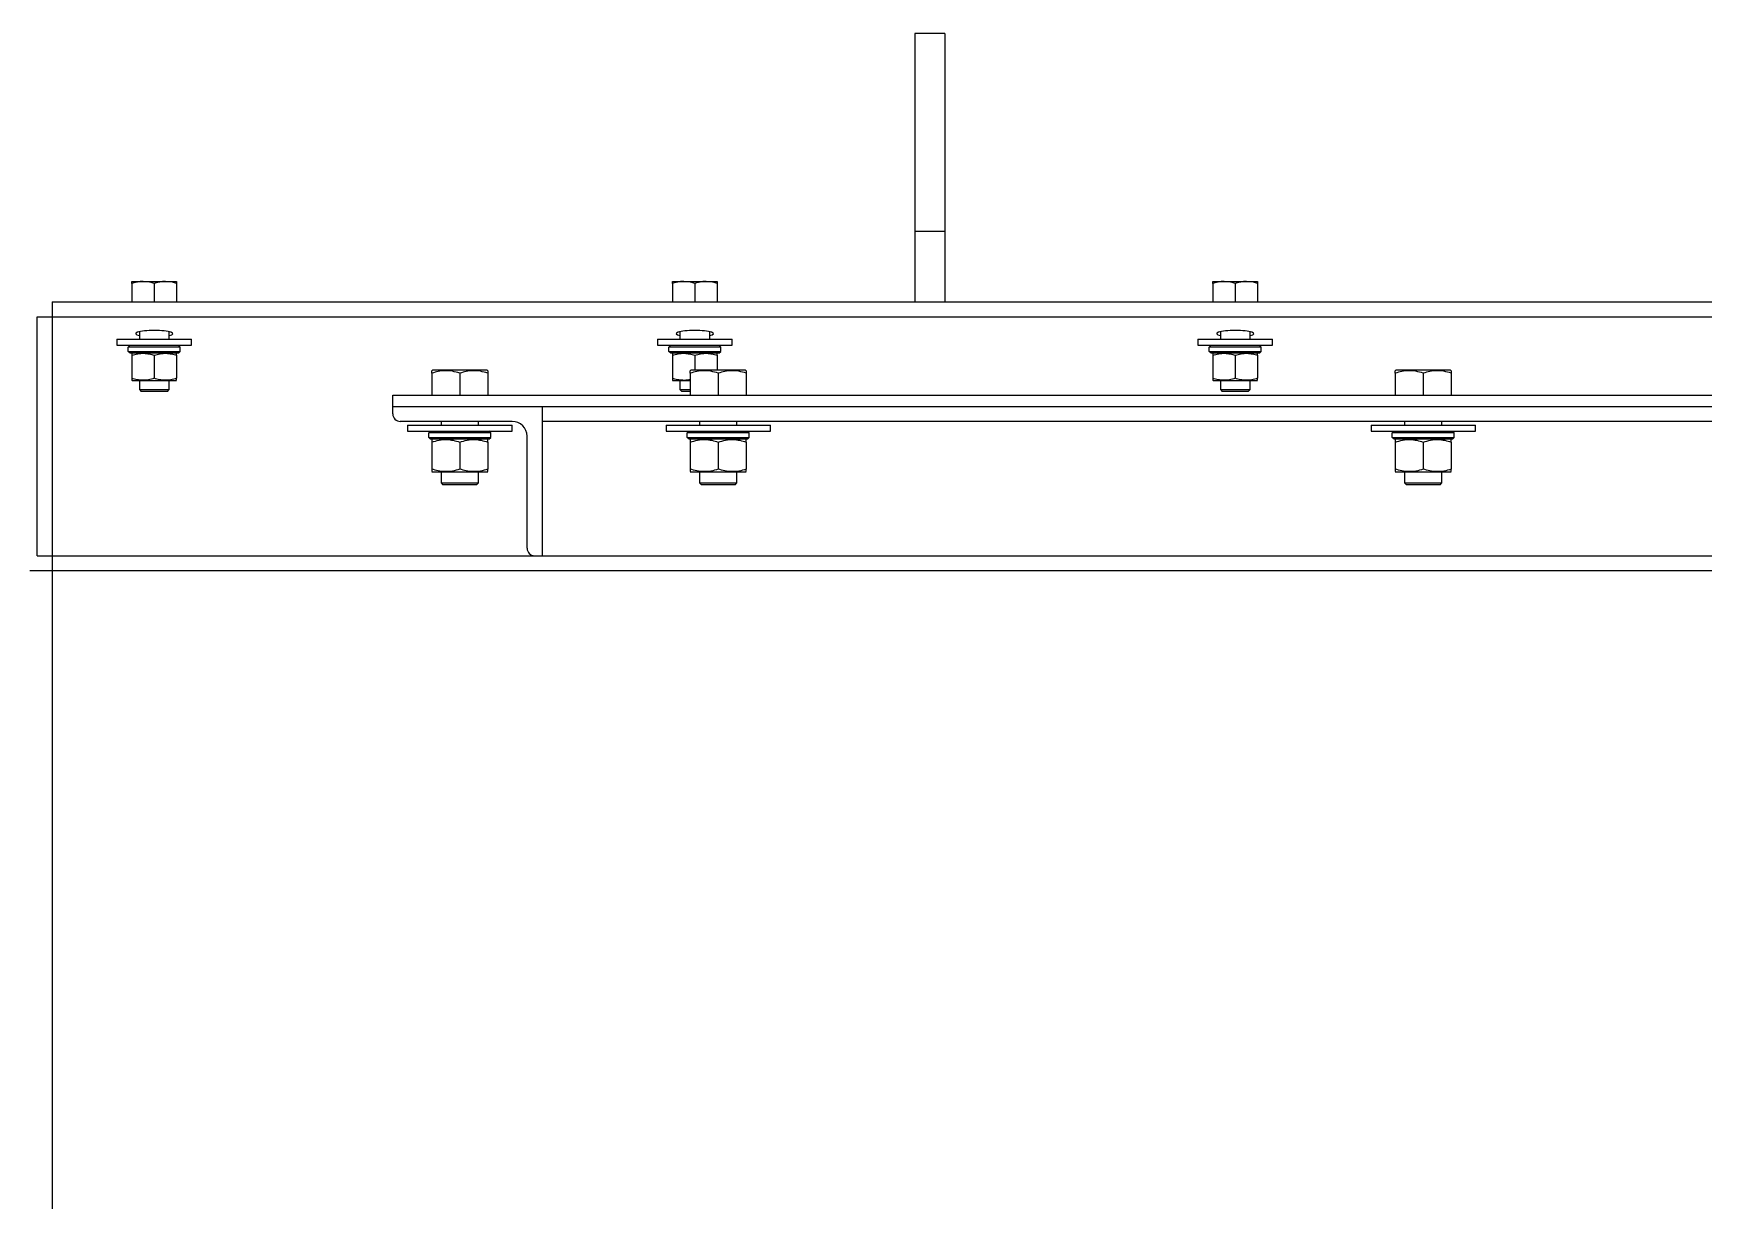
# Model space of a CAD drawing. Header units: millimetres. Extents: x 1293 to 41893, y 1011 to 26911.
# Drawn here: x 23207 to 23680.8, y 16684.2 to 17015.3 of the extents above; entities that cross this region are included whole.
import ezdxf

# ---------------------------------------------------------------- set-up
doc = ezdxf.new("R2010")
doc.units = ezdxf.units.MM
doc.header["$LTSCALE"] = 50

msp = doc.modelspace()

# ---------------------------------------------------------------- linework, layer by layer
at = {"color": 7, "linetype": 'Continuous', "lineweight": 25}
for p, q in [((23465.4758566, 17015.3283679), (23457.0091899, 17015.3283679)), ((23457.0091899, 17015.3283679), (23457.0091899, 16939.1283679)), ((23465.4758566, 17015.3283679), (23465.4758566, 16939.1283679)), ((23465.4758566, 16959.1283679), (23457.0091899, 16959.1283679)), ((23234.8925232, 16944.9500479), (23247.5925232, 16944.9500479)), ((23234.8925232, 16944.383013), (23234.8925232, 16939.1283679)), ((23241.2425232, 16944.383013), (23241.2425232, 16939.1283679)), ((23247.5925232, 16944.383013), (23247.5925232, 16939.1283679)), ((23388.2258566, 16944.9500479), (23400.9258566, 16944.9500479)), ((23388.2258566, 16944.383013), (23388.2258566, 16939.1283679)), ((23394.5758566, 16944.383013), (23394.5758566, 16939.1283679)), ((23400.9258566, 16944.383013), (23400.9258566, 16939.1283679)), ((23541.5591899, 16944.9500479), (23554.2591899, 16944.9500479)), ((23541.5591899, 16944.383013), (23541.5591899, 16939.1283679)), ((23547.9091899, 16944.383013), (23547.9091899, 16939.1283679)), ((23554.2591899, 16944.383013), (23554.2591899, 16939.1283679)), ((23208.0091899, 16867.1617012), (23208.0091899, 16934.8950346)), ((23208.0091899, 16934.8950346), (24194.4758566, 16934.8950346)), ((23212.2425232, 16939.1283679), (23212.2425232, 16518.0450346)), ((23212.2425232, 16939.1283679), (24190.2425232, 16939.1283679)), ((23237.0091899, 16930.6949272), (23237.0091899, 16928.5450346)), ((23245.4758566, 16928.5450346), (23245.4758566, 16930.6949272)), ((23390.3425232, 16930.6949272), (23390.3425232, 16928.5450346)), ((23398.8091899, 16928.5450346), (23398.8091899, 16930.6949272)), ((23543.6758566, 16930.6949272), (23543.6758566, 16928.5450346)), ((23552.1425232, 16928.5450346), (23552.1425232, 16930.6949272)), ((23230.6591899, 16928.5450346), (23230.6591899, 16926.8517012)), ((23230.6591899, 16928.5450346), (23251.8258566, 16928.5450346)), ((23230.6591899, 16926.8517012), (23251.8258566, 16926.8517012)), ((23233.8765232, 16926.3225346), (23234.4056899, 16926.8517012)), ((23248.6085232, 16926.3225346), (23233.8765232, 16926.3225346)), ((23233.8765232, 16925.1287346), (23233.8765232, 16926.3225346)), ((23233.8765232, 16925.1287346), (23248.6085232, 16925.1287346)), ((23234.4056899, 16924.5995679), (23233.8765232, 16925.1287346)), ((23248.6085232, 16926.3225346), (23248.0793566, 16926.8517012)), ((23248.0793566, 16924.5995679), (23248.6085232, 16925.1287346)), ((23248.6085232, 16925.1287346), (23248.6085232, 16926.3225346)), ((23251.8258566, 16926.8517012), (23251.8258566, 16928.5450346)), ((23383.9925232, 16928.5450346), (23383.9925232, 16926.8517012)), ((23383.9925232, 16928.5450346), (23405.1591899, 16928.5450346)), ((23383.9925232, 16926.8517012), (23405.1591899, 16926.8517012)), ((23387.2098566, 16926.3225346), (23387.7390232, 16926.8517012)), ((23401.9418566, 16926.3225346), (23387.2098566, 16926.3225346)), ((23387.2098566, 16925.1287346), (23387.2098566, 16926.3225346)), ((23387.7390232, 16924.5995679), (23387.2098566, 16925.1287346)), ((23387.2098566, 16925.1287346), (23401.9418566, 16925.1287346)), ((23401.9418566, 16926.3225346), (23401.4126899, 16926.8517012)), ((23401.4126899, 16924.5995679), (23401.9418566, 16925.1287346)), ((23401.9418566, 16925.1287346), (23401.9418566, 16926.3225346)), ((23405.1591899, 16926.8517012), (23405.1591899, 16928.5450346)), ((23537.3258566, 16928.5450346), (23537.3258566, 16926.8517012)), ((23537.3258566, 16928.5450346), (23558.4925232, 16928.5450346)), ((23537.3258566, 16926.8517012), (23558.4925232, 16926.8517012)), ((23540.5431899, 16926.3225346), (23541.0723566, 16926.8517012)), ((23555.2751899, 16926.3225346), (23540.5431899, 16926.3225346)), ((23540.5431899, 16925.1287346), (23540.5431899, 16926.3225346)), ((23541.0723566, 16924.5995679), (23540.5431899, 16925.1287346)), ((23540.5431899, 16925.1287346), (23555.2751899, 16925.1287346)), ((23555.2751899, 16926.3225346), (23554.7460232, 16926.8517012)), ((23554.7460232, 16924.5995679), (23555.2751899, 16925.1287346)), ((23555.2751899, 16925.1287346), (23555.2751899, 16926.3225346)), ((23558.4925232, 16926.8517012), (23558.4925232, 16928.5450346)), ((23248.0793566, 16924.5995679), (23234.4056899, 16924.5995679)), ((23234.9398446, 16924.5995679), (23234.8925232, 16924.5722469)), ((23234.8925232, 16924.0050257), (23234.8925232, 16917.4725101)), ((23241.2425232, 16924.005212), (23241.2425232, 16917.4723238)), ((23247.5925232, 16924.5722469), (23247.5452019, 16924.5995679)), ((23247.5925232, 16924.0050257), (23247.5925232, 16917.4725101)), ((23401.4126899, 16924.5995679), (23387.7390232, 16924.5995679)), ((23388.2731779, 16924.5995679), (23388.2258566, 16924.5722469)), ((23388.2258566, 16924.0050257), (23388.2258566, 16917.4725101)), ((23394.5758566, 16924.005212), (23394.5758566, 16919.7820346)), ((23400.9258566, 16924.5722469), (23400.8785352, 16924.5995679)), ((23400.9258566, 16924.0050257), (23400.9258566, 16919.7820346)), ((23554.7460232, 16924.5995679), (23541.0723566, 16924.5995679)), ((23541.6065112, 16924.5995679), (23541.5591899, 16924.5722469)), ((23541.5591899, 16924.0050257), (23541.5591899, 16917.4725101)), ((23547.9091899, 16924.005212), (23547.9091899, 16917.4723238)), ((23554.2591899, 16924.5722469), (23554.2118686, 16924.5995679)), ((23554.2591899, 16924.0050257), (23554.2591899, 16917.4725101)), ((23234.8925232, 16916.9052889), (23234.9398446, 16916.8779679)), ((23234.9398446, 16916.8779679), (23247.5452019, 16916.8779679)), ((23237.0091899, 16916.8779679), (23237.0091899, 16914.2583812)), ((23245.4758566, 16914.2583812), (23245.4758566, 16916.8779679)), ((23320.2169544, 16919.7820346), (23319.9716899, 16919.6404311)), ((23319.9716899, 16918.9314822), (23319.9716899, 16912.6700346)), ((23335.6014254, 16919.7820346), (23320.2169544, 16919.7820346)), ((23327.9091899, 16918.9314822), (23327.9091899, 16912.6700346)), ((23335.8466899, 16919.6404311), (23335.6014254, 16919.7820346)), ((23335.8466899, 16918.9314822), (23335.8466899, 16912.6700346)), ((23388.2258566, 16916.9052889), (23388.2731779, 16916.8779679)), ((23388.2731779, 16916.8779679), (23393.3050232, 16916.8779679)), ((23390.3425232, 16916.8779679), (23390.3425232, 16914.2583812)), ((23393.5502877, 16919.7820346), (23393.3050232, 16919.6404311)), ((23393.3050232, 16918.9314822), (23393.3050232, 16912.6700346)), ((23408.9347587, 16919.7820346), (23393.5502877, 16919.7820346)), ((23401.2425232, 16918.9314822), (23401.2425232, 16912.6700346)), ((23409.1800232, 16919.6404311), (23408.9347587, 16919.7820346)), ((23409.1800232, 16918.9314822), (23409.1800232, 16912.6700346)), ((23541.5591899, 16916.9052889), (23541.6065112, 16916.8779679)), ((23541.6065112, 16916.8779679), (23554.2118686, 16916.8779679)), ((23543.6758566, 16916.8779679), (23543.6758566, 16914.2583812)), ((23552.1425232, 16914.2583812), (23552.1425232, 16916.8779679)), ((23593.5502877, 16919.7820346), (23593.3050232, 16919.6404311)), ((23593.3050232, 16918.9314822), (23593.3050232, 16912.6700346)), ((23608.9347587, 16919.7820346), (23593.5502877, 16919.7820346)), ((23601.2425232, 16918.9314822), (23601.2425232, 16912.6700346)), ((23609.1800232, 16919.6404311), (23608.9347587, 16919.7820346)), ((23609.1800232, 16918.9314822), (23609.1800232, 16912.6700346)), ((23237.0091899, 16914.2583812), (23237.5383566, 16913.7292146)), ((23237.0091899, 16914.2583812), (23245.4758566, 16914.2583812)), ((23244.9466899, 16913.7292146), (23237.5383566, 16913.7292146)), ((23244.9466899, 16913.7292146), (23245.4758566, 16914.2583812)), ((23308.9091899, 16907.3749812), (23308.9091899, 16912.6700346)), ((23308.9091899, 16912.6700346), (24093.5758566, 16912.6700346)), ((23390.3425232, 16914.2583812), (23390.8716899, 16913.7292146)), ((23390.3425232, 16914.2583812), (23393.3050232, 16914.2583812)), ((23393.3050232, 16913.7292146), (23390.8716899, 16913.7292146)), ((23543.6758566, 16914.2583812), (23544.2050232, 16913.7292146)), ((23543.6758566, 16914.2583812), (23552.1425232, 16914.2583812)), ((23551.6133566, 16913.7292146), (23544.2050232, 16913.7292146)), ((23551.6133566, 16913.7292146), (23552.1425232, 16914.2583812)), ((23308.9091899, 16909.4950346), (24093.5758566, 16909.4950346)), ((23351.2425232, 16909.4950346), (23351.2425232, 16867.1617012)), ((23342.7758566, 16905.2617012), (23311.0224699, 16905.2617012)), ((23313.0925232, 16904.2033679), (23313.0925232, 16902.5100346)), ((23313.0925232, 16904.2033679), (23342.7258566, 16904.2033679)), ((23313.0925232, 16902.5100346), (23342.7258566, 16902.5100346)), ((23319.1165232, 16901.9808679), (23319.6456899, 16902.5100346)), ((23336.7018566, 16901.9808679), (23319.1165232, 16901.9808679)), ((23319.1165232, 16900.7058679), (23319.1165232, 16901.9808679)), ((23322.6175232, 16905.2617012), (23322.6175232, 16904.2033679)), ((23333.2008566, 16904.2033679), (23333.2008566, 16905.2617012)), ((23336.7018566, 16901.9808679), (23336.1726899, 16902.5100346)), ((23336.7018566, 16900.7058679), (23336.7018566, 16901.9808679)), ((23342.7258566, 16902.5100346), (23342.7258566, 16904.2033679)), ((24051.2425232, 16905.2617012), (23351.2425232, 16905.2617012)), ((23386.4258566, 16904.2033679), (23386.4258566, 16902.5100346)), ((23386.4258566, 16904.2033679), (23416.0591899, 16904.2033679)), ((23386.4258566, 16902.5100346), (23416.0591899, 16902.5100346)), ((23392.4498566, 16901.9808679), (23392.9790232, 16902.5100346)), ((23410.0351899, 16901.9808679), (23392.4498566, 16901.9808679)), ((23392.4498566, 16900.7058679), (23392.4498566, 16901.9808679)), ((23395.9508566, 16905.2617012), (23395.9508566, 16904.2033679)), ((23406.5341899, 16904.2033679), (23406.5341899, 16905.2617012)), ((23410.0351899, 16901.9808679), (23409.5060232, 16902.5100346)), ((23410.0351899, 16900.7058679), (23410.0351899, 16901.9808679)), ((23416.0591899, 16902.5100346), (23416.0591899, 16904.2033679)), ((23586.4258566, 16904.2033679), (23586.4258566, 16902.5100346)), ((23586.4258566, 16904.2033679), (23616.0591899, 16904.2033679)), ((23586.4258566, 16902.5100346), (23616.0591899, 16902.5100346)), ((23592.4498566, 16901.9808679), (23592.9790232, 16902.5100346)), ((23610.0351899, 16901.9808679), (23592.4498566, 16901.9808679)), ((23592.4498566, 16900.7058679), (23592.4498566, 16901.9808679)), ((23595.9508566, 16905.2617012), (23595.9508566, 16904.2033679)), ((23606.5341899, 16904.2033679), (23606.5341899, 16905.2617012)), ((23610.0351899, 16901.9808679), (23609.5060232, 16902.5100346)), ((23610.0351899, 16900.7058679), (23610.0351899, 16901.9808679)), ((23616.0591899, 16902.5100346), (23616.0591899, 16904.2033679)), ((23319.6456899, 16900.1767012), (23319.1165232, 16900.7058679)), ((23319.1165232, 16900.7058679), (23336.7018566, 16900.7058679)), ((23336.1726899, 16900.1767012), (23319.6456899, 16900.1767012)), ((23320.0994446, 16900.1767012), (23319.9716899, 16900.1029421)), ((23319.9716899, 16899.3951357), (23319.9716899, 16891.6978501)), ((23327.9091899, 16899.3917043), (23327.9091899, 16891.7012816)), ((23335.8466899, 16900.1029421), (23335.7189352, 16900.1767012)), ((23335.8466899, 16899.3951357), (23335.8466899, 16891.6978501)), ((23336.1726899, 16900.1767012), (23336.7018566, 16900.7058679)), ((23347.0091899, 16869.2749812), (23347.0091899, 16901.0283679)), ((23392.9790232, 16900.1767012), (23392.4498566, 16900.7058679)), ((23392.4498566, 16900.7058679), (23410.0351899, 16900.7058679)), ((23409.5060232, 16900.1767012), (23392.9790232, 16900.1767012)), ((23393.4327779, 16900.1767012), (23393.3050232, 16900.1029421)), ((23393.3050232, 16899.3951357), (23393.3050232, 16891.6978501)), ((23401.2425232, 16899.3917043), (23401.2425232, 16891.7012816)), ((23409.1800232, 16900.1029421), (23409.0522686, 16900.1767012)), ((23409.1800232, 16899.3951357), (23409.1800232, 16891.6978501)), ((23409.5060232, 16900.1767012), (23410.0351899, 16900.7058679)), ((23592.4498566, 16900.7058679), (23610.0351899, 16900.7058679)), ((23592.9790232, 16900.1767012), (23592.4498566, 16900.7058679)), ((23609.5060232, 16900.1767012), (23592.9790232, 16900.1767012)), ((23593.4327779, 16900.1767012), (23593.3050232, 16900.1029421)), ((23593.3050232, 16899.3951357), (23593.3050232, 16891.6978501)), ((23601.2425232, 16899.3917043), (23601.2425232, 16891.7012816)), ((23609.1800232, 16900.1029421), (23609.0522686, 16900.1767012)), ((23609.1800232, 16899.3951357), (23609.1800232, 16891.6978501)), ((23609.5060232, 16900.1767012), (23610.0351899, 16900.7058679)), ((23319.9716899, 16890.9900438), (23320.0994446, 16890.9162846)), ((23320.0994446, 16890.9162846), (23335.7189352, 16890.9162846)), ((23322.6175232, 16890.9162846), (23322.6175232, 16887.7992012)), ((23322.6175232, 16887.7992012), (23323.1466899, 16887.2700346)), ((23322.6175232, 16887.7992012), (23333.2008566, 16887.7992012)), ((23332.6716899, 16887.2700346), (23323.1466899, 16887.2700346)), ((23332.6716899, 16887.2700346), (23333.2008566, 16887.7992012)), ((23333.2008566, 16887.7992012), (23333.2008566, 16890.9162846)), ((23335.7189352, 16890.9162846), (23335.8466899, 16890.9900438)), ((23393.3050232, 16890.9900438), (23393.4327779, 16890.9162846)), ((23393.4327779, 16890.9162846), (23409.0522686, 16890.9162846)), ((23395.9508566, 16890.9162846), (23395.9508566, 16887.7992012)), ((23395.9508566, 16887.7992012), (23396.4800232, 16887.2700346)), ((23395.9508566, 16887.7992012), (23406.5341899, 16887.7992012)), ((23406.0050232, 16887.2700346), (23396.4800232, 16887.2700346)), ((23406.0050232, 16887.2700346), (23406.5341899, 16887.7992012)), ((23406.5341899, 16887.7992012), (23406.5341899, 16890.9162846)), ((23409.0522686, 16890.9162846), (23409.1800232, 16890.9900438)), ((23593.3050232, 16890.9900438), (23593.4327779, 16890.9162846)), ((23593.4327779, 16890.9162846), (23609.0522686, 16890.9162846)), ((23595.9508566, 16890.9162846), (23595.9508566, 16887.7992012)), ((23595.9508566, 16887.7992012), (23596.4800232, 16887.2700346)), ((23595.9508566, 16887.7992012), (23606.5341899, 16887.7992012)), ((23606.0050232, 16887.2700346), (23596.4800232, 16887.2700346)), ((23606.0050232, 16887.2700346), (23606.5341899, 16887.7992012)), ((23606.5341899, 16887.7992012), (23606.5341899, 16890.9162846)), ((23609.0522686, 16890.9162846), (23609.1800232, 16890.9900438)), ((23208.0091899, 16867.1617012), (24194.4758566, 16867.1617012)), ((23205.8925232, 16862.9283679), (24196.5925232, 16862.9283679))]:
    msp.add_line(p, q, dxfattribs=at)
for centre, radius, start, end in [((23311.0224699, 16907.3749812), 2.11328, 180, 270), ((23342.7758566, 16901.0283679), 4.2333333, 0, 90), ((23349.1224699, 16869.2749812), 2.11328, 180, 270)]:
    msp.add_arc(centre, radius, start, end, dxfattribs=at)
for centre, start_param, end_param in [((23241.2425232, 16930.1657219), 1.5707963268, 3.7850937624), ((23241.2425232, 16930.1657219), 5.6396841984, 7.853981634), ((23394.5758566, 16930.1657219), 1.5707963268, 3.7850937624), ((23394.5758566, 16930.1657219), 5.6396841984, 7.853981634), ((23547.9091899, 16930.1657219), 1.5707963268, 3.7850937624), ((23547.9091899, 16930.1657219), 5.6396841984, 7.853981634)]:
    msp.add_ellipse(centre, major_axis=(5.2916667, 0), ratio=0.166678825, start_param=start_param, end_param=end_param, dxfattribs=at)
for points, knots in [([(23238.0222604, 16944.9500479), (23237.666985, 16944.9353383), (23236.6070697, 16944.8914541), (23235.5771932, 16944.5860488), (23234.8925232, 16944.383013)], [0, 0, 0, 0, 0.3351922062, 1, 1, 1, 1]), ([(23234.8925232, 16944.383013), (23234.8925232, 16944.4991702), (23234.8925232, 16944.8221924), (23234.8925232, 16944.9001338), (23234.8925232, 16944.9500479)], [0, 0, 0, 0, 0.3595950484, 1, 1, 1, 1]), ([(23241.2425232, 16944.383013), (23241.0446374, 16944.4472348), (23240.0257204, 16944.7779137), (23238.9663854, 16944.8732373), (23238.112786, 16944.9500479)], [0, 0, 0, 0, 0.1942119601, 1, 1, 1, 1]), ([(23244.3722604, 16944.9500479), (23244.016985, 16944.9353383), (23242.9570697, 16944.8914541), (23241.9271932, 16944.5860488), (23241.2425232, 16944.383013)], [0, 0, 0, 0, 0.3351922062, 1, 1, 1, 1]), ([(23247.5925232, 16944.383013), (23247.3946374, 16944.4472348), (23246.3757204, 16944.7779137), (23245.3163854, 16944.8732373), (23244.462786, 16944.9500479)], [0, 0, 0, 0, 0.1942119601, 1, 1, 1, 1]), ([(23247.5925232, 16944.9500479), (23247.5925232, 16944.9176526), (23247.5925232, 16944.8540725), (23247.5925232, 16944.5380271), (23247.5925232, 16944.383013)], [0, 0, 0, 0, 0.5095195514, 1, 1, 1, 1]), ([(23391.3555937, 16944.9500479), (23391.0003184, 16944.9353383), (23389.940403, 16944.8914541), (23388.9105265, 16944.5860488), (23388.2258566, 16944.383013)], [0, 0, 0, 0, 0.3351922062, 1, 1, 1, 1]), ([(23388.2258566, 16944.383013), (23388.2258566, 16944.4991702), (23388.2258566, 16944.8221924), (23388.2258566, 16944.9001338), (23388.2258566, 16944.9500479)], [0, 0, 0, 0, 0.3595950484, 1, 1, 1, 1]), ([(23394.5758566, 16944.383013), (23394.3779707, 16944.4472348), (23393.3590537, 16944.7779137), (23392.2997188, 16944.8732373), (23391.4461194, 16944.9500479)], [0, 0, 0, 0, 0.19421196006, 1, 1, 1, 1]), ([(23397.7055937, 16944.9500479), (23397.3503184, 16944.9353383), (23396.290403, 16944.8914541), (23395.2605265, 16944.5860488), (23394.5758566, 16944.383013)], [0, 0, 0, 0, 0.3351922062, 1, 1, 1, 1]), ([(23400.9258566, 16944.383013), (23400.7279707, 16944.4472348), (23399.7090537, 16944.7779137), (23398.6497188, 16944.8732373), (23397.7961194, 16944.9500479)], [0, 0, 0, 0, 0.1942119601, 1, 1, 1, 1]), ([(23400.9258566, 16944.9500479), (23400.9258566, 16944.9176526), (23400.9258566, 16944.8540725), (23400.9258566, 16944.5380271), (23400.9258566, 16944.383013)], [0, 0, 0, 0, 0.5095195514, 1, 1, 1, 1]), ([(23544.6889271, 16944.9500479), (23544.3336517, 16944.9353383), (23543.2737363, 16944.8914541), (23542.2438598, 16944.5860488), (23541.5591899, 16944.383013)], [0, 0, 0, 0, 0.3351922062, 1, 1, 1, 1]), ([(23541.5591899, 16944.383013), (23541.5591899, 16944.4991702), (23541.5591899, 16944.8221924), (23541.5591899, 16944.9001338), (23541.5591899, 16944.9500479)], [0, 0, 0, 0, 0.3595950484, 1, 1, 1, 1]), ([(23547.9091899, 16944.383013), (23547.711304, 16944.4472348), (23546.692387, 16944.7779137), (23545.6330521, 16944.8732373), (23544.7794527, 16944.9500479)], [0, 0, 0, 0, 0.1942119601, 1, 1, 1, 1]), ([(23551.0389271, 16944.9500479), (23550.6836517, 16944.9353383), (23549.6237363, 16944.8914541), (23548.5938598, 16944.5860488), (23547.9091899, 16944.383013)], [0, 0, 0, 0, 0.3351922062, 1, 1, 1, 1]), ([(23554.2591899, 16944.383013), (23554.061304, 16944.4472348), (23553.042387, 16944.7779137), (23551.9830521, 16944.8732373), (23551.1294527, 16944.9500479)], [0, 0, 0, 0, 0.1942119601, 1, 1, 1, 1]), ([(23554.2591899, 16944.9500479), (23554.2591899, 16944.9176526), (23554.2591899, 16944.8540725), (23554.2591899, 16944.5380271), (23554.2591899, 16944.383013)], [0, 0, 0, 0, 0.5095195514, 1, 1, 1, 1]), ([(23234.8925232, 16924.0050257), (23235.4436828, 16924.1688502), (23236.5579535, 16924.5000517), (23238.2088456, 16924.6212342), (23239.7869383, 16924.443449), (23240.7543735, 16924.1521806), (23241.2425232, 16924.005212)], [0, 0, 0, 0, 0.26461767181, 0.53497333471, 0.76535622726, 1, 1, 1, 1]), ([(23234.8925232, 16924.5335246), (23234.8925232, 16924.5416902), (23234.8925232, 16924.5679205), (23234.8925232, 16924.3343393), (23234.8925232, 16924.0873356), (23234.8925232, 16924.0050257)], [0, 0, 0, 0, 0.2315942222, 0.7439414361, 1, 1, 1, 1]), ([(23241.2425232, 16924.005212), (23241.7936645, 16924.1690045), (23242.9078994, 16924.5001416), (23244.5587729, 16924.6212251), (23246.1368823, 16924.4433486), (23247.1043549, 16924.1520231), (23247.5925232, 16924.0050257)], [0, 0, 0, 0, 0.2646061211, 0.5349506065, 0.7653448938, 1, 1, 1, 1]), ([(23247.5925232, 16924.0050257), (23247.5925232, 16924.0873397), (23247.5925232, 16924.3302314), (23247.5925232, 16924.5651689), (23247.5925232, 16924.5397434), (23247.5925232, 16924.5313884)], [0, 0, 0, 0, 0.2560436476, 0.755532585, 1, 1, 1, 1]), ([(23388.2258566, 16924.0050257), (23388.7770162, 16924.1688502), (23389.8912868, 16924.5000517), (23391.5421789, 16924.6212342), (23393.1202717, 16924.443449), (23394.0877068, 16924.1521806), (23394.5758566, 16924.005212)], [0, 0, 0, 0, 0.2646176718, 0.5349733347, 0.7653562273, 1, 1, 1, 1]), ([(23388.2258566, 16924.5335246), (23388.2258566, 16924.5416902), (23388.2258566, 16924.5679205), (23388.2258566, 16924.3343393), (23388.2258566, 16924.0873356), (23388.2258566, 16924.0050257)], [0, 0, 0, 0, 0.2315942222, 0.7439414361, 1, 1, 1, 1]), ([(23394.5758566, 16924.005212), (23395.1269978, 16924.1690045), (23396.2412327, 16924.5001416), (23397.8921062, 16924.6212251), (23399.4702157, 16924.4433486), (23400.4376882, 16924.1520231), (23400.9258566, 16924.0050257)], [0, 0, 0, 0, 0.2646061211, 0.5349506065, 0.7653448938, 1, 1, 1, 1]), ([(23400.9258566, 16924.0050257), (23400.9258566, 16924.0873397), (23400.9258566, 16924.3302314), (23400.9258566, 16924.5651689), (23400.9258566, 16924.5397434), (23400.9258566, 16924.5313884)], [0, 0, 0, 0, 0.2560436476, 0.755532585, 1, 1, 1, 1]), ([(23541.5591899, 16924.0050257), (23542.1103495, 16924.1688502), (23543.2246201, 16924.5000517), (23544.8755122, 16924.6212342), (23546.453605, 16924.443449), (23547.4210402, 16924.1521806), (23547.9091899, 16924.005212)], [0, 0, 0, 0, 0.2646176718, 0.5349733347, 0.7653562273, 1, 1, 1, 1]), ([(23541.5591899, 16924.5335246), (23541.5591899, 16924.5416902), (23541.5591899, 16924.5679205), (23541.5591899, 16924.3343393), (23541.5591899, 16924.0873356), (23541.5591899, 16924.0050257)], [0, 0, 0, 0, 0.2315942222, 0.7439414361, 1, 1, 1, 1]), ([(23547.9091899, 16924.005212), (23548.4603312, 16924.1690045), (23549.574566, 16924.5001416), (23551.2254395, 16924.6212251), (23552.803549, 16924.4433486), (23553.7710216, 16924.1520231), (23554.2591899, 16924.0050257)], [0, 0, 0, 0, 0.2646061211, 0.5349506065, 0.7653448938, 1, 1, 1, 1]), ([(23554.2591899, 16924.0050257), (23554.2591899, 16924.0873397), (23554.2591899, 16924.3302314), (23554.2591899, 16924.5651689), (23554.2591899, 16924.5397434), (23554.2591899, 16924.5313884)], [0, 0, 0, 0, 0.2560436476, 0.755532585, 1, 1, 1, 1]), ([(23241.2425232, 16917.4723238), (23240.6913819, 16917.3085313), (23239.5771471, 16916.9773942), (23237.9262736, 16916.8563107), (23236.3481641, 16917.0341872), (23235.3806915, 16917.3255128), (23234.8925232, 16917.4725101)], [0, 0, 0, 0, 0.26460612106, 0.5349506065, 0.76534489376, 1, 1, 1, 1]), ([(23234.8925232, 16917.4725101), (23234.8925232, 16917.3901962), (23234.8925232, 16917.1473045), (23234.8925232, 16916.9123669), (23234.8925232, 16916.9377925), (23234.8925232, 16916.9461474)], [0, 0, 0, 0, 0.2560436476, 0.755532585, 1, 1, 1, 1]), ([(23247.5925232, 16917.4725101), (23247.0413636, 16917.3086856), (23245.927093, 16916.9774842), (23244.2762009, 16916.8563016), (23242.6981081, 16917.0340868), (23241.7306729, 16917.3253552), (23241.2425232, 16917.4723238)], [0, 0, 0, 0, 0.26461767181, 0.53497333471, 0.76535622726, 1, 1, 1, 1]), ([(23247.5925232, 16916.9440113), (23247.5925232, 16916.9358456), (23247.5925232, 16916.9096153), (23247.5925232, 16917.1431966), (23247.5925232, 16917.3902002), (23247.5925232, 16917.4725101)], [0, 0, 0, 0, 0.2315942222, 0.7439414361, 1, 1, 1, 1]), ([(23327.9091899, 16918.9314822), (23327.2202641, 16919.1362505), (23325.8274731, 16919.5502277), (23323.7638819, 16919.7016642), (23321.7912409, 16919.4793707), (23320.5819007, 16919.1152239), (23319.9716899, 16918.9314822)], [0, 0, 0, 0, 0.26460741893, 0.53495290009, 0.765345785, 1, 1, 1, 1]), ([(23319.9716899, 16918.9314822), (23319.9716899, 16919.0361156), (23319.9716899, 16919.3410103), (23319.9716899, 16919.6330079), (23319.9716899, 16919.6002004), (23319.9716899, 16919.58954)], [0, 0, 0, 0, 0.2607432743, 0.7597883742, 1, 1, 1, 1]), ([(23335.8466899, 16918.9314822), (23335.1577641, 16919.1362505), (23333.7649731, 16919.5502277), (23331.7013819, 16919.7016642), (23329.7287409, 16919.4793707), (23328.5194007, 16919.1152239), (23327.9091899, 16918.9314822)], [0, 0, 0, 0, 0.26460741893, 0.53495290009, 0.765345785, 1, 1, 1, 1]), ([(23335.8466899, 16919.5922471), (23335.8466899, 16919.6026434), (23335.8466899, 16919.636445), (23335.8466899, 16919.3461346), (23335.8466899, 16919.0361101), (23335.8466899, 16918.9314822)], [0, 0, 0, 0, 0.22736873821, 0.73925017412, 1, 1, 1, 1]), ([(23393.3050232, 16917.1429366), (23393.1745615, 16917.1071558), (23392.4790164, 16916.9163941), (23391.2580541, 16916.8659592), (23389.6818673, 16917.0318888), (23388.7141489, 16917.324742), (23388.2258566, 16917.4725101)], [0, 0, 0, 0, 0.0782328991, 0.4170916518, 0.7058754999, 1, 1, 1, 1]), ([(23388.2258566, 16917.4725101), (23388.2258566, 16917.3901962), (23388.2258566, 16917.1473045), (23388.2258566, 16916.9123669), (23388.2258566, 16916.9377925), (23388.2258566, 16916.9461474)], [0, 0, 0, 0, 0.2560436476, 0.755532585, 1, 1, 1, 1]), ([(23401.2425232, 16918.9314822), (23400.5535975, 16919.1362505), (23399.1608065, 16919.5502277), (23397.0972152, 16919.7016642), (23395.1245743, 16919.4793707), (23393.9152341, 16919.1152239), (23393.3050232, 16918.9314822)], [0, 0, 0, 0, 0.2646074189, 0.5349529001, 0.765345785, 1, 1, 1, 1]), ([(23393.3050232, 16918.9314822), (23393.3050232, 16919.0361156), (23393.3050232, 16919.3410103), (23393.3050232, 16919.6330079), (23393.3050232, 16919.6002004), (23393.3050232, 16919.58954)], [0, 0, 0, 0, 0.2607432743, 0.7597883742, 1, 1, 1, 1]), ([(23409.1800232, 16918.9314822), (23408.4910975, 16919.1362505), (23407.0983065, 16919.5502277), (23405.0347152, 16919.7016642), (23403.0620743, 16919.4793707), (23401.8527341, 16919.1152239), (23401.2425232, 16918.9314822)], [0, 0, 0, 0, 0.26460741893, 0.53495290009, 0.765345785, 1, 1, 1, 1]), ([(23409.1800232, 16919.5922471), (23409.1800232, 16919.6026434), (23409.1800232, 16919.636445), (23409.1800232, 16919.3461346), (23409.1800232, 16919.0361101), (23409.1800232, 16918.9314822)], [0, 0, 0, 0, 0.2273687382, 0.7392501741, 1, 1, 1, 1]), ([(23547.9091899, 16917.4723238), (23547.3580486, 16917.3085313), (23546.2438138, 16916.9773942), (23544.5929402, 16916.8563107), (23543.0148308, 16917.0341872), (23542.0473582, 16917.3255128), (23541.5591899, 16917.4725101)], [0, 0, 0, 0, 0.2646061211, 0.5349506065, 0.7653448938, 1, 1, 1, 1]), ([(23541.5591899, 16917.4725101), (23541.5591899, 16917.3901962), (23541.5591899, 16917.1473045), (23541.5591899, 16916.9123669), (23541.5591899, 16916.9377925), (23541.5591899, 16916.9461474)], [0, 0, 0, 0, 0.2560436476, 0.755532585, 1, 1, 1, 1]), ([(23554.2591899, 16917.4725101), (23553.7080303, 16917.3086856), (23552.5937596, 16916.9774842), (23550.9428675, 16916.8563016), (23549.3647748, 16917.0340868), (23548.3973396, 16917.3253552), (23547.9091899, 16917.4723238)], [0, 0, 0, 0, 0.2646176718, 0.5349733347, 0.7653562273, 1, 1, 1, 1]), ([(23554.2591899, 16916.9440113), (23554.2591899, 16916.9358456), (23554.2591899, 16916.9096153), (23554.2591899, 16917.1431966), (23554.2591899, 16917.3902002), (23554.2591899, 16917.4725101)], [0, 0, 0, 0, 0.23159422222, 0.74394143611, 1, 1, 1, 1]), ([(23601.2425232, 16918.9314822), (23600.5535975, 16919.1362505), (23599.1608065, 16919.5502277), (23597.0972152, 16919.7016642), (23595.1245743, 16919.4793707), (23593.9152341, 16919.1152239), (23593.3050232, 16918.9314822)], [0, 0, 0, 0, 0.2646074189, 0.5349529001, 0.765345785, 1, 1, 1, 1]), ([(23593.3050232, 16918.9314822), (23593.3050232, 16919.0361156), (23593.3050232, 16919.3410103), (23593.3050232, 16919.6330079), (23593.3050232, 16919.6002004), (23593.3050232, 16919.58954)], [0, 0, 0, 0, 0.2607432743, 0.7597883742, 1, 1, 1, 1]), ([(23609.1800232, 16918.9314822), (23608.4910975, 16919.1362505), (23607.0983065, 16919.5502277), (23605.0347152, 16919.7016642), (23603.0620743, 16919.4793707), (23601.8527341, 16919.1152239), (23601.2425232, 16918.9314822)], [0, 0, 0, 0, 0.2646074189, 0.5349529001, 0.765345785, 1, 1, 1, 1]), ([(23609.1800232, 16919.5922471), (23609.1800232, 16919.6026434), (23609.1800232, 16919.636445), (23609.1800232, 16919.3461346), (23609.1800232, 16919.0361101), (23609.1800232, 16918.9314822)], [0, 0, 0, 0, 0.2273687382, 0.7392501741, 1, 1, 1, 1]), ([(23319.9716899, 16899.3951357), (23320.6602054, 16899.5997075), (23322.0521751, 16900.0132894), (23324.1153419, 16900.1641652), (23326.0884205, 16899.9410034), (23327.2985662, 16899.5759204), (23327.9091899, 16899.3917043)], [0, 0, 0, 0, 0.264433571, 0.5346044925, 0.7651675047, 1, 1, 1, 1]), ([(23319.9716899, 16900.0546273), (23319.9716899, 16900.0649166), (23319.9716899, 16900.0981339), (23319.9716899, 16899.8070914), (23319.9716899, 16899.4983295), (23319.9716899, 16899.3951357)], [0, 0, 0, 0, 0.2300487055, 0.7426683061, 1, 1, 1, 1]), ([(23327.9091899, 16899.3917043), (23328.5980431, 16899.5968652), (23329.9906714, 16900.0116314), (23332.0541802, 16900.1643317), (23334.0269511, 16899.9428524), (23335.2364084, 16899.5788222), (23335.8466899, 16899.3951357)], [0, 0, 0, 0, 0.2646037157, 0.5349392798, 0.7653344448, 1, 1, 1, 1]), ([(23335.8466899, 16899.3951357), (23335.8466899, 16899.4983346), (23335.8466899, 16899.8019628), (23335.8466899, 16900.0946925), (23335.8466899, 16900.0624783), (23335.8466899, 16900.0519421)], [0, 0, 0, 0, 0.25732525871, 0.75709368811, 1, 1, 1, 1]), ([(23393.3050232, 16899.3951357), (23393.9935388, 16899.5997075), (23395.3855084, 16900.0132894), (23397.4486752, 16900.1641652), (23399.4217538, 16899.9410034), (23400.6318995, 16899.5759204), (23401.2425232, 16899.3917043)], [0, 0, 0, 0, 0.26443357096, 0.53460449255, 0.7651675047, 1, 1, 1, 1]), ([(23393.3050232, 16900.0546273), (23393.3050232, 16900.0649166), (23393.3050232, 16900.0981339), (23393.3050232, 16899.8070914), (23393.3050232, 16899.4983295), (23393.3050232, 16899.3951357)], [0, 0, 0, 0, 0.23004870549, 0.74266830614, 1, 1, 1, 1]), ([(23401.2425232, 16899.3917043), (23401.9313764, 16899.5968652), (23403.3240048, 16900.0116314), (23405.3875136, 16900.1643317), (23407.3602844, 16899.9428524), (23408.5697417, 16899.5788222), (23409.1800232, 16899.3951357)], [0, 0, 0, 0, 0.26460371574, 0.53493927979, 0.76533444477, 1, 1, 1, 1]), ([(23409.1800232, 16899.3951357), (23409.1800232, 16899.4983346), (23409.1800232, 16899.8019628), (23409.1800232, 16900.0946925), (23409.1800232, 16900.0624783), (23409.1800232, 16900.0519421)], [0, 0, 0, 0, 0.25732525871, 0.75709368811, 1, 1, 1, 1]), ([(23593.3050232, 16899.3951357), (23593.9935388, 16899.5997075), (23595.3855084, 16900.0132894), (23597.4486752, 16900.1641652), (23599.4217538, 16899.9410034), (23600.6318995, 16899.5759204), (23601.2425232, 16899.3917043)], [0, 0, 0, 0, 0.264433571, 0.5346044925, 0.7651675047, 1, 1, 1, 1]), ([(23593.3050232, 16900.0546273), (23593.3050232, 16900.0649166), (23593.3050232, 16900.0981339), (23593.3050232, 16899.8070914), (23593.3050232, 16899.4983295), (23593.3050232, 16899.3951357)], [0, 0, 0, 0, 0.2300487055, 0.7426683061, 1, 1, 1, 1]), ([(23601.2425232, 16899.3917043), (23601.9313764, 16899.5968652), (23603.3240048, 16900.0116314), (23605.3875136, 16900.1643317), (23607.3602844, 16899.9428524), (23608.5697417, 16899.5788222), (23609.1800232, 16899.3951357)], [0, 0, 0, 0, 0.26460371574, 0.53493927979, 0.76533444477, 1, 1, 1, 1]), ([(23609.1800232, 16899.3951357), (23609.1800232, 16899.4983346), (23609.1800232, 16899.8019628), (23609.1800232, 16900.0946925), (23609.1800232, 16900.0624783), (23609.1800232, 16900.0519421)], [0, 0, 0, 0, 0.2573252587, 0.7570936881, 1, 1, 1, 1]), ([(23327.9091899, 16891.7012816), (23327.2203367, 16891.4961206), (23325.8277083, 16891.0813545), (23323.7641995, 16890.9286541), (23321.7914287, 16891.1501335), (23320.5819714, 16891.5141636), (23319.9716899, 16891.6978501)], [0, 0, 0, 0, 0.2646037157, 0.5349392798, 0.7653344448, 1, 1, 1, 1]), ([(23319.9716899, 16891.6978501), (23319.9716899, 16891.5946512), (23319.9716899, 16891.291023), (23319.9716899, 16890.9982934), (23319.9716899, 16891.0305075), (23319.9716899, 16891.0410438)], [0, 0, 0, 0, 0.25732525871, 0.75709368811, 1, 1, 1, 1]), ([(23335.8466899, 16891.6978501), (23335.1581743, 16891.4932784), (23333.7662047, 16891.0796964), (23331.7030379, 16890.9288206), (23329.7299593, 16891.1519825), (23328.5198136, 16891.5170655), (23327.9091899, 16891.7012816)], [0, 0, 0, 0, 0.264433571, 0.5346044925, 0.7651675047, 1, 1, 1, 1]), ([(23335.8466899, 16891.0383586), (23335.8466899, 16891.0280692), (23335.8466899, 16890.994852), (23335.8466899, 16891.2858945), (23335.8466899, 16891.5946563), (23335.8466899, 16891.6978501)], [0, 0, 0, 0, 0.2300487055, 0.7426683061, 1, 1, 1, 1]), ([(23401.2425232, 16891.7012816), (23400.55367, 16891.4961206), (23399.1610417, 16891.0813545), (23397.0975329, 16890.9286541), (23395.124762, 16891.1501335), (23393.9153048, 16891.5141636), (23393.3050232, 16891.6978501)], [0, 0, 0, 0, 0.2646037157, 0.5349392798, 0.7653344448, 1, 1, 1, 1]), ([(23393.3050232, 16891.6978501), (23393.3050232, 16891.5946512), (23393.3050232, 16891.291023), (23393.3050232, 16890.9982934), (23393.3050232, 16891.0305075), (23393.3050232, 16891.0410438)], [0, 0, 0, 0, 0.25732525871, 0.75709368811, 1, 1, 1, 1]), ([(23409.1800232, 16891.6978501), (23408.4915077, 16891.4932784), (23407.099538, 16891.0796964), (23405.0363712, 16890.9288206), (23403.0632926, 16891.1519825), (23401.8531469, 16891.5170655), (23401.2425232, 16891.7012816)], [0, 0, 0, 0, 0.264433571, 0.5346044925, 0.7651675047, 1, 1, 1, 1]), ([(23409.1800232, 16891.0383586), (23409.1800232, 16891.0280692), (23409.1800232, 16890.994852), (23409.1800232, 16891.2858945), (23409.1800232, 16891.5946563), (23409.1800232, 16891.6978501)], [0, 0, 0, 0, 0.23004870549, 0.74266830614, 1, 1, 1, 1]), ([(23601.2425232, 16891.7012816), (23600.55367, 16891.4961206), (23599.1610417, 16891.0813545), (23597.0975329, 16890.9286541), (23595.124762, 16891.1501335), (23593.9153048, 16891.5141636), (23593.3050232, 16891.6978501)], [0, 0, 0, 0, 0.2646037157, 0.5349392798, 0.7653344448, 1, 1, 1, 1]), ([(23593.3050232, 16891.6978501), (23593.3050232, 16891.5946512), (23593.3050232, 16891.291023), (23593.3050232, 16890.9982934), (23593.3050232, 16891.0305075), (23593.3050232, 16891.0410438)], [0, 0, 0, 0, 0.25732525871, 0.75709368811, 1, 1, 1, 1]), ([(23609.1800232, 16891.6978501), (23608.4915077, 16891.4932784), (23607.099538, 16891.0796964), (23605.0363712, 16890.9288206), (23603.0632926, 16891.1519825), (23601.8531469, 16891.5170655), (23601.2425232, 16891.7012816)], [0, 0, 0, 0, 0.264433571, 0.5346044925, 0.7651675047, 1, 1, 1, 1]), ([(23609.1800232, 16891.0383586), (23609.1800232, 16891.0280692), (23609.1800232, 16890.994852), (23609.1800232, 16891.2858945), (23609.1800232, 16891.5946563), (23609.1800232, 16891.6978501)], [0, 0, 0, 0, 0.2300487055, 0.7426683061, 1, 1, 1, 1])]:
    msp.add_open_spline(points, degree=3, knots=knots, dxfattribs=at)

doc.saveas('drawing.dxf')
